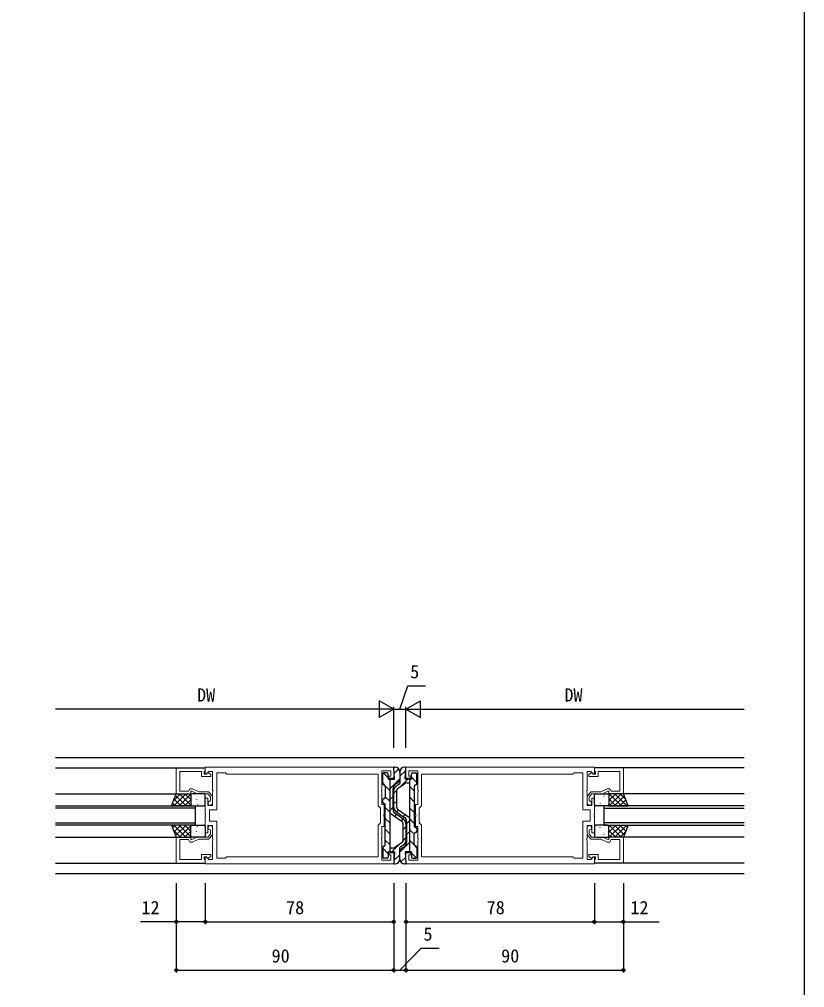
# Model space of a CAD drawing. Units: millimetres, scale not verified. Extents: x -437 to 438, y -681 to 679.
# Drawn here: x 113.4 to 438.3, y -157.7 to 243.1 of the extents above; entities that cross this region are included whole.
import ezdxf
from ezdxf.enums import TextEntityAlignment as Align

# ---------------------------------------------------------------- set-up
doc = ezdxf.new("R2010")
doc.units = ezdxf.units.MM
doc.header["$LTSCALE"] = 4
doc.layers.add('0-2_YKK_11', color=7, linetype='Continuous', lineweight=18)
for name, color, linetype in [('0-3_YKK_12', 2, 'Continuous'), ('0-4_YKK_13', 4, 'Continuous'), ('0-6_YKK_D', 6, 'Continuous'), ('0-7_YKK_ZWAK', 7, 'Continuous')]:
    doc.layers.add(name, color=color, linetype=linetype)
doc.styles.add('ＭＳ ゴシック', font='')
doc.styles.get('ＭＳ ゴシック').set_extended_font_data('MS Gothic')

msp = doc.modelspace()

# ---------------------------------------------------------------- linework, layer by layer
at = {"layer": '0-2_YKK_11'}
for p, q in [((199.2, -103.522), (261.8, -103.522)), ((342.4, -103.522), (279.8, -103.522))]:
    msp.add_line(p, q, dxfattribs=at)
for points in [[(178.3, -66.722), (190.3, -66.722), (190.3, -67.922), (190, -68.222), (189.8, -68.422), (189.8, -69.322), (190.75, -69.322), (191.25, -68.822), (191.561, -68.822), (192.6, -69.422), (192.6, -70.322), (188.8, -70.322), (188.8, -68.222), (179.8, -68.222), (179.8, -76.422), (183.3, -76.422), (183.877, -75.422), (185.022, -75.422), (187.595, -76.622), (191.65, -76.622), (193.3, -78.409), (193.3, -81.322)], [(192.25, -80.434), (192.5, -80.138), (192.5, -78.722), (191.3, -77.422), (186.945, -77.422), (184.8, -76.422), (184.3, -76.422), (184.3, -77.422), (178.3, -77.422), (178.3, -66.722)], [(190.3, -66.422), (268.3, -66.422), (268.3, -70.922), (266.3, -70.922), (266.3, -70.122), (267.1, -70.122), (267.1, -67.922), (263.3, -67.922), (263.3, -75.963), (263.18, -76.147), (263.18, -76.697), (263.3, -76.88), (263.3, -81.922), (264.3, -81.922), (264.3, -85.963), (264.18, -86.147), (264.18, -86.697), (264.3, -86.88), (264.3, -90.922), (263.3, -90.922), (263.3, -95.963), (263.18, -96.147), (263.18, -96.697), (263.3, -96.88), (263.3, -104.922), (267.1, -104.922), (267.1, -102.722), (266.3, -102.722), (266.3, -101.922), (268.3, -101.922), (268.3, -106.422), (190.3, -106.422), (190.3, -103.621), (190.67, -103.468), (191.824, -104.622), (193.3, -104.622), (193.3, -96.88), (193.42, -96.697), (193.42, -96.147), (193.3, -95.963)], [(193.3, -95.963), (193.3, -90.622), (191.3, -90.622), (191.3, -93.622), (190.3, -93.622), (190.3, -86.88), (190.42, -86.697), (190.42, -86.147), (190.3, -85.963), (190.3, -79.222), (191.3, -79.222), (191.3, -82.222), (193.3, -82.222), (193.3, -76.88), (193.42, -76.697), (193.42, -76.147), (193.3, -75.963), (193.3, -68.222), (191.824, -68.222), (190.67, -69.376), (190.3, -69.222), (190.3, -66.422)], [(351.3, -66.422), (273.3, -66.422), (273.3, -70.922), (275.3, -70.922), (275.3, -70.122), (274.5, -70.122), (274.5, -67.922), (278.3, -67.922), (278.3, -75.963), (278.42, -76.147), (278.42, -76.697), (278.3, -76.88), (278.3, -81.922), (277.3, -81.922), (277.3, -85.963), (277.42, -86.147), (277.42, -86.697), (277.3, -86.88), (277.3, -90.922), (278.3, -90.922), (278.3, -95.963), (278.42, -96.147), (278.42, -96.697), (278.3, -96.88), (278.3, -104.922), (274.5, -104.922), (274.5, -102.722), (275.3, -102.722), (275.3, -101.922), (273.3, -101.922), (273.3, -106.422), (351.3, -106.422), (351.3, -103.621), (350.93, -103.468), (349.776, -104.622), (348.3, -104.622), (348.3, -96.88), (348.18, -96.697), (348.18, -96.147), (348.3, -95.963)], [(348.3, -95.963), (348.3, -90.622), (350.3, -90.622), (350.3, -93.622), (351.3, -93.622), (351.3, -86.88), (351.18, -86.697), (351.18, -86.147), (351.3, -85.963), (351.3, -79.222), (350.3, -79.222), (350.3, -82.222), (348.3, -82.222), (348.3, -76.88), (348.18, -76.697), (348.18, -76.147), (348.3, -75.963), (348.3, -68.222), (349.776, -68.222), (350.93, -69.376), (351.3, -69.222), (351.3, -66.422)], [(363.3, -66.722), (351.3, -66.722), (351.3, -67.922), (351.6, -68.222), (351.8, -68.422), (351.8, -69.322), (350.85, -69.322), (350.35, -68.822), (350.039, -68.822), (349, -69.422), (349, -70.322), (352.8, -70.322), (352.8, -68.222), (361.8, -68.222), (361.8, -76.422), (358.3, -76.422), (357.723, -75.422), (356.578, -75.422), (354.005, -76.622), (349.95, -76.622), (348.3, -78.409), (348.3, -81.322)], [(349.35, -80.434), (349.1, -80.138), (349.1, -78.722), (350.3, -77.422), (354.655, -77.422), (356.8, -76.422), (357.3, -76.422), (357.3, -77.422), (363.3, -77.422), (363.3, -66.722)], [(178.3, -106.122), (190.3, -106.122), (190.3, -104.922), (190, -104.622), (189.8, -104.422), (189.8, -103.522), (190.75, -103.522), (191.25, -104.022), (191.561, -104.022), (192.6, -103.422), (192.6, -102.522), (188.8, -102.522), (188.8, -104.622), (179.8, -104.622), (179.8, -96.422), (183.3, -96.422), (183.877, -97.422), (185.022, -97.422), (187.595, -96.222), (191.65, -96.222), (193.3, -94.434), (193.3, -91.522)], [(363.3, -106.122), (351.3, -106.122), (351.3, -104.922), (351.6, -104.622), (351.8, -104.422), (351.8, -103.522), (350.85, -103.522), (350.35, -104.022), (350.039, -104.022), (349, -103.422), (349, -102.522), (352.8, -102.522), (352.8, -104.622), (361.8, -104.622), (361.8, -96.422), (358.3, -96.422), (357.723, -97.422), (356.578, -97.422), (354.005, -96.222), (349.95, -96.222), (348.3, -94.434), (348.3, -91.522)], [(192.25, -92.409), (192.5, -92.705), (192.5, -94.122), (191.3, -95.422), (186.945, -95.422), (184.8, -96.422), (184.3, -96.422), (184.3, -95.422), (178.3, -95.422), (178.3, -106.122)], [(349.35, -92.409), (349.1, -92.705), (349.1, -94.122), (350.3, -95.422), (354.655, -95.422), (356.8, -96.422), (357.3, -96.422), (357.3, -95.422), (363.3, -95.422), (363.3, -106.122)]]:
    msp.add_lwpolyline(points, dxfattribs=at)
for points in [[(261.8, -69.322), (199.2, -69.322), (198.6, -68.722), (195.1, -68.722), (195.1, -84.022), (192.1, -84.022), (192.1, -88.822), (195.1, -88.822), (195.1, -104.122), (198.6, -104.122), (199.2, -103.522), (261.8, -103.522), (261.8, -90.422), (262.8, -89.422), (262.8, -83.422), (261.8, -82.422)], [(342.4, -103.522), (279.8, -103.522), (279.8, -90.422), (278.8, -89.422), (278.8, -83.422), (279.8, -82.422), (279.8, -69.322), (342.4, -69.322), (343, -68.722), (346.5, -68.722), (346.5, -84.022), (349.5, -84.022), (349.5, -88.822), (346.5, -88.822), (346.5, -104.122), (343, -104.122)]]:
    msp.add_lwpolyline(points, close=True, dxfattribs=at)
for centre, start, end in [((192.4, -81.322), 99.59406, 0), ((349.2, -81.322), 180, 80.40594), ((192.4, -91.522), 360, 260.40594), ((349.2, -91.522), 279.59406, 180)]:
    msp.add_arc(centre, 0.9, start, end, dxfattribs=at)
at = {"layer": '0-3_YKK_12'}
for p, q in [((128.3, -62.422), (413.3, -62.422)), ((128.3, -66.722), (190.3, -66.722)), ((413.3, -66.722), (351.301, -66.722)), ((128.3, -77.422), (178.3, -77.422)), ((413.3, -77.422), (363.301, -77.422)), ((128.3, -82.422), (186.3, -82.422)), ((186.3, -83.422), (128.3, -83.422)), ((186.3, -90.422), (186.3, -82.422)), ((355.3, -90.422), (355.3, -82.422)), ((413.3, -82.422), (355.301, -82.422)), ((355.301, -83.422), (413.3, -83.422)), ((128.3, -89.422), (186.3, -89.422)), ((186.3, -90.422), (128.3, -90.422)), ((413.3, -89.422), (355.301, -89.422)), ((355.301, -90.422), (413.3, -90.422)), ((128.3, -95.422), (178.3, -95.422)), ((413.3, -95.422), (363.301, -95.422)), ((128.3, -106.122), (190.3, -106.122)), ((413.3, -106.122), (351.301, -106.122)), ((128.3, -110.422), (413.3, -110.422))]:
    msp.add_line(p, q, dxfattribs=at)
at = {"layer": '0-4_YKK_13'}
for p, q in [((268.451, -69.092), (270.365, -67.178)), ((268.6, -66.423), (268.8, -66.423)), ((273.236, -67.746), (270.801, -70.182)), ((273.001, -66.423), (272.801, -66.423)), ((273.001, -71.422), (273.3, -66.742)), ((263.7, -73.223), (263.7, -69.222)), ((263.925, -68.805), (266, -70.881)), ((265.501, -68.723), (264.201, -68.722)), ((266, -71.123), (266, -69.223)), ((266.542, -71.423), (266.8, -71.681)), ((266.8, -75.233), (270.8, -71.233)), ((266.8, -101.423), (266.8, -71.423)), ((270.8, -68.423), (270.8, -71.265)), ((270.801, -68.423), (270.801, -73.122)), ((274.05, -71.422), (271.107, -74.365)), ((275.301, -71.422), (273.001, -71.422)), ((274.8, -71.422), (274.8, -101.422)), ((275.6, -71.122), (275.6, -69.222)), ((277.9, -72.834), (275.6, -70.533)), ((276.1, -68.722), (277.4, -68.722)), ((277.9, -73.222), (277.9, -69.222)), ((263.7, -73.071), (264.355, -73.726)), ((264.3, -73.723), (264.2, -73.723)), ((264.797, -74.168), (266.8, -76.171)), ((264.8, -74.223), (264.8, -78.922)), ((268, -83.967), (268, -75.186)), ((268.301, -83.16), (268.301, -75.879)), ((269.501, -75.972), (268.301, -77.171)), ((269.792, -73.002), (269.008, -73.45)), ((269.177, -74.224), (270.801, -73.122)), ((269.501, -83.164), (269.501, -75.881)), ((269.851, -75.219), (272.72, -73.269)), ((273.844, -72.922), (274.8, -72.922)), ((276.8, -76.224), (274.8, -74.224)), ((276.8, -74.223), (276.8, -90.923)), ((277.3, -73.723), (277.4, -73.723)), ((180.038, -77.422), (177.141, -80.319)), ((182.283, -77.422), (177.283, -82.422)), ((180.116, -82.422), (177.39, -79.696)), ((182.361, -82.422), (178.032, -78.093)), ((184.3, -77.65), (179.528, -82.422)), ((184.3, -82.116), (179.606, -77.422)), ((184.3, -79.895), (181.773, -82.422)), ((184.3, -79.871), (181.851, -77.422)), ((184.3, -77.626), (184.096, -77.422)), ((184.3, -77.922), (184.3, -81.922)), ((189.8, -77.422), (184.8, -77.422)), ((184.882, -79.233), (184.874, -79.24)), ((185.951, -77.676), (185.927, -77.72)), ((186.685, -79.701), (186.661, -79.745)), ((187.52, -78.784), (187.431, -78.83)), ((188.575, -79.109), (188.551, -79.153)), ((189.069, -79.078), (189.062, -79.084)), ((190.3, -81.922), (190.3, -77.922)), ((263.7, -80.922), (263.7, -79.922)), ((264.3, -79.422), (264.2, -79.422)), ((264.8, -78.661), (266.8, -80.661)), ((266.8, -79.723), (268, -78.523)), ((276.8, -80.714), (274.8, -78.714)), ((351.3, -81.922), (351.3, -77.922)), ((351.8, -77.422), (356.8, -77.422)), ((352.581, -77.422), (352.574, -77.435)), ((353.03, -79.467), (353.006, -79.511)), ((353.018, -77.704), (353.01, -77.711)), ((355.038, -79.49), (355.03, -79.497)), ((355.222, -78.824), (355.198, -78.868)), ((355.333, -78.447), (355.245, -78.494)), ((357.112, -78.233), (357.088, -78.277)), ((360.134, -77.422), (357.3, -80.256)), ((357.889, -77.422), (357.3, -78.011)), ((357.3, -77.922), (357.3, -81.922)), ((360.212, -82.422), (357.3, -79.51)), ((362.379, -77.422), (357.379, -82.422)), ((362.457, -82.422), (357.457, -77.422)), ((363.678, -78.368), (359.624, -82.422)), ((364.702, -82.422), (359.702, -77.422)), ((364.32, -79.971), (361.87, -82.422)), ((364.202, -79.677), (361.947, -77.422)), ((177.871, -82.422), (176.749, -81.3)), ((184.3, -82.14), (184.019, -82.422)), ((184.8, -82.422), (189.8, -82.422)), ((185.227, -82.369), (185.203, -82.412)), ((186.604, -81.286), (186.596, -81.293)), ((187.117, -81.777), (187.093, -81.821)), ((189.309, -81.134), (189.285, -81.178)), ((264.2, -81.422), (264.3, -81.422)), ((264.8, -98.623), (264.8, -81.922)), ((264.8, -83.151), (266.8, -85.151)), ((266.8, -84.213), (268, -83.013)), ((269.501, -80.461), (268.301, -81.661)), ((270.313, -84.14), (269.451, -85.001)), ((269.851, -83.826), (274.8, -87.191)), ((276.8, -85.204), (274.8, -83.204)), ((351.573, -82.135), (351.549, -82.179)), ((356.8, -82.422), (351.8, -82.422)), ((352.572, -81.699), (352.565, -81.706)), ((353.764, -81.492), (353.74, -81.536)), ((355.654, -80.901), (355.63, -80.945)), ((356.76, -81.543), (356.752, -81.55)), ((357.967, -82.422), (357.3, -81.755)), ((364.961, -81.575), (364.115, -82.422)), ((264.8, -87.641), (266.8, -89.641)), ((271.749, -89.019), (266.8, -85.654)), ((268.615, -86.888), (269.475, -86.028)), ((272.423, -88.031), (268.876, -85.621)), ((269.177, -84.814), (272.724, -87.224)), ((271.288, -88.706), (272.149, -87.844)), ((272.985, -85.957), (272.125, -86.817)), ((276.8, -89.694), (274.8, -87.694)), ((177.871, -90.422), (176.749, -91.544)), ((182.283, -95.422), (177.283, -90.422)), ((180.116, -90.422), (177.39, -93.147)), ((182.361, -90.422), (178.032, -94.751)), ((184.3, -95.193), (179.528, -90.422)), ((184.3, -90.727), (179.606, -95.422)), ((184.3, -92.948), (181.773, -90.422)), ((184.3, -90.703), (184.019, -90.422)), ((184.3, -94.922), (184.3, -90.922)), ((184.8, -90.422), (189.8, -90.422)), ((185.227, -90.475), (185.203, -90.431)), ((186.604, -91.557), (186.596, -91.551)), ((187.117, -91.066), (187.093, -91.022)), ((189.309, -91.709), (189.285, -91.665)), ((190.3, -90.922), (190.3, -94.922)), ((264.8, -92.131), (266.8, -94.131)), ((272.1, -89.681), (272.1, -96.964)), ((272.1, -92.384), (273.3, -91.184)), ((273.3, -89.685), (273.3, -96.966)), ((274.8, -88.632), (273.6, -89.832)), ((273.6, -88.879), (273.6, -97.659)), ((277.401, -91.423), (277.3, -91.423)), ((277.901, -91.923), (277.901, -92.923)), ((351.3, -90.922), (351.3, -94.922)), ((351.573, -90.708), (351.549, -90.664)), ((356.8, -90.422), (351.8, -90.422)), ((352.572, -91.145), (352.565, -91.138)), ((353.764, -91.351), (353.74, -91.307)), ((355.654, -91.943), (355.63, -91.899)), ((356.76, -91.3), (356.752, -91.294)), ((360.212, -90.422), (357.3, -93.333)), ((357.967, -90.422), (357.3, -91.088)), ((357.3, -94.922), (357.3, -90.922)), ((362.379, -95.422), (357.379, -90.422)), ((362.457, -90.422), (357.457, -95.422)), ((363.678, -94.476), (359.624, -90.422)), ((364.702, -90.422), (359.702, -95.422)), ((364.32, -92.872), (361.87, -90.422)), ((364.961, -91.268), (364.115, -90.422)), ((180.038, -95.422), (177.141, -92.525)), ((184.3, -92.973), (181.851, -95.422)), ((184.3, -95.218), (184.096, -95.422)), ((184.493, -92.5), (184.469, -92.456)), ((189.8, -95.422), (184.8, -95.422)), ((184.882, -93.61), (184.874, -93.603)), ((185.951, -95.168), (185.927, -95.124)), ((186.685, -93.143), (186.661, -93.099)), ((187.52, -94.06), (187.431, -94.013)), ((188.575, -93.734), (188.551, -93.69)), ((189.069, -93.766), (189.062, -93.759)), ((272.1, -96.874), (273.3, -95.674)), ((274.8, -93.122), (273.6, -94.322)), ((276.8, -94.184), (274.8, -92.184)), ((276.8, -98.622), (276.8, -93.923)), ((277.3, -93.423), (277.401, -93.423)), ((351.8, -95.422), (356.8, -95.422)), ((352.581, -95.422), (352.574, -95.409)), ((353.03, -93.376), (353.006, -93.332)), ((353.018, -95.139), (353.01, -95.132)), ((355.038, -93.353), (355.03, -93.346)), ((355.222, -94.019), (355.198, -93.975)), ((355.333, -94.396), (355.245, -94.349)), ((357.112, -94.611), (357.088, -94.567)), ((360.134, -95.422), (357.3, -92.587)), ((357.889, -95.422), (357.3, -94.832)), ((364.202, -93.167), (361.947, -95.422)), ((263.7, -99.623), (263.7, -103.623)), ((263.7, -100.012), (266, -102.312)), ((264.3, -99.123), (264.2, -99.123)), ((264.8, -96.621), (266.8, -98.621)), ((267.756, -99.923), (266.8, -99.923)), ((267.551, -101.423), (270.493, -98.48)), ((271.75, -97.626), (268.881, -99.576)), ((274.8, -97.613), (270.8, -101.612)), ((272.423, -98.621), (270.8, -99.723)), ((270.8, -104.423), (270.8, -99.723)), ((271.808, -99.843), (272.592, -99.395)), ((276.803, -98.677), (274.8, -96.674)), ((277.9, -99.774), (277.245, -99.119)), ((277.3, -99.122), (277.4, -99.122)), ((277.9, -99.622), (277.9, -103.623)), ((265.5, -104.123), (264.2, -104.123)), ((266, -101.723), (266, -103.623)), ((266.3, -101.423), (268.6, -101.423)), ((268.6, -101.423), (268.3, -106.103)), ((268.365, -105.099), (270.8, -102.664)), ((270.8, -104.422), (270.8, -101.58)), ((273.149, -103.754), (271.235, -105.668)), ((275.058, -101.422), (274.8, -101.164)), ((275.6, -101.722), (275.6, -103.623)), ((277.676, -104.04), (275.6, -101.964)), ((276.1, -104.123), (277.4, -104.123)), ((268.6, -106.423), (268.8, -106.423)), ((273, -106.422), (272.8, -106.422))]:
    msp.add_line(p, q, dxfattribs=at)
for points in [[(266.3, -71.423), (268.6, -71.423), (268.301, -66.742)], [(275.3, -101.422), (273, -101.422), (273.3, -106.103)]]:
    msp.add_lwpolyline(points, dxfattribs=at)
for points in [[(176.3, -82.422), (178.3, -77.422), (184.3, -77.422), (184.3, -82.422)], [(365.3, -82.422), (363.3, -77.422), (357.3, -77.422), (357.3, -82.422)], [(176.3, -90.422), (178.3, -95.422), (184.3, -95.422), (184.3, -90.422)], [(365.3, -90.422), (363.3, -95.422), (357.3, -95.422), (357.3, -90.422)]]:
    msp.add_lwpolyline(points, close=True, dxfattribs=at)
for centre, radius, start, end in [((268.6, -66.723), 0.3, 89.99937, 183.65913), ((268.8, -68.423), 2, 359.99937, 89.99937), ((272.801, -68.423), 2, 89.99937, 179.99937), ((273.001, -66.723), 0.3, 356.33962, 89.99937), ((264.2, -69.222), 0.5, 89.99578, 179.99578), ((265.5, -69.223), 0.5, 359.99578, 89.99578), ((266.3, -71.123), 0.3, 179.99578, 269.99937), ((268.8, -71.265), 2, 299.74475, 359.99937), ((275.3, -71.122), 0.3, 269.99937, 0.00296), ((276.1, -69.222), 0.5, 90.00296, 180.00296), ((277.4, -69.222), 0.5, 0.00296, 90.00296), ((264.2, -73.223), 0.5, 179.99578, 269.99937), ((264.3, -74.223), 0.5, 359.99937, 89.99934), ((270, -75.186), 2, 119.74475, 179.99937), ((270.301, -75.879), 2, 124.16744, 180.00226), ((270.301, -75.881), 0.8, 124.21551, 180.00226), ((273.844, -74.922), 2, 89.99937, 124.21551), ((277.3, -74.223), 0.5, 89.99937, 179.99937), ((277.4, -73.223), 0.5, 269.99937, 0.00296), ((184.8, -77.922), 0.5, 90, 180), ((189.8, -77.922), 0.5, 0, 90), ((264.2, -79.922), 0.5, 89.99578, 179.99578), ((264.3, -78.922), 0.5, 269.99578, 359.99937), ((351.8, -77.922), 0.5, 90, 180), ((356.8, -77.922), 0.5, 0, 90), ((184.8, -81.922), 0.5, 180, 270), ((189.8, -81.922), 0.5, 270, 0), ((264.2, -80.922), 0.5, 179.99578, 269.99578), ((264.3, -81.922), 0.5, 359.99937, 89.97074), ((270, -83.967), 2, 179.99937, 235.81038), ((270.301, -83.16), 2, 180.00226, 235.81038), ((270.301, -83.164), 0.8, 180.00226, 235.78324), ((351.8, -81.922), 0.5, 180, 270), ((356.8, -81.922), 0.5, 270, 360), ((271.3, -89.685), 2, 0.00226, 55.81038), ((271.6, -88.879), 2, 359.99937, 55.81038), ((184.8, -90.922), 0.5, 90, 180), ((189.8, -90.922), 0.5, 0, 90), ((271.3, -89.681), 0.8, 0.00226, 55.78324), ((277.3, -90.923), 0.5, 179.99937, 269.97074), ((277.401, -91.923), 0.5, 359.99578, 89.99578), ((351.8, -90.922), 0.5, 90, 180), ((356.8, -90.922), 0.5, 0, 90), ((184.8, -94.922), 0.5, 180, 270), ((189.8, -94.922), 0.5, 270, 0), ((277.3, -93.923), 0.5, 89.99578, 179.99937), ((277.401, -92.923), 0.5, 269.99578, 359.99578), ((351.8, -94.922), 0.5, 180, 270), ((356.8, -94.922), 0.5, 270, 0), ((264.2, -99.623), 0.5, 89.99937, 180.00296), ((264.3, -98.623), 0.5, 269.99937, 359.99937), ((267.756, -97.923), 2, 269.99937, 304.21551), ((272.8, -101.58), 2, 119.74475, 179.99937), ((271.3, -96.964), 0.8, 304.21551, 0.00226), ((271.3, -96.966), 2, 304.16744, 0.00226), ((271.6, -97.659), 2, 299.74475, 359.99937), ((277.3, -98.622), 0.5, 179.99937, 269.99934), ((277.4, -99.622), 0.5, 359.99578, 89.99937), ((264.2, -103.623), 0.5, 180.00296, 270.00296), ((265.5, -103.623), 0.5, 270.00296, 0.00296), ((266.3, -101.723), 0.3, 89.99937, 180.00296), ((275.3, -101.722), 0.3, 359.99578, 89.99937), ((276.1, -103.623), 0.5, 179.99578, 269.99578), ((277.4, -103.623), 0.5, 269.99578, 359.99578), ((268.6, -106.123), 0.3, 176.33962, 269.99937), ((268.8, -104.423), 2, 269.99937, 359.99937), ((272.8, -104.422), 2, 179.99937, 269.99937), ((273, -106.122), 0.3, 269.99937, 3.65913)]:
    msp.add_arc(centre, radius, start, end, dxfattribs=at)
at = {"layer": '0-6_YKK_D'}
for p, q in [((268.299, -42.422), (262.237, -38.922)), ((262.237, -38.922), (262.237, -45.922)), ((273.3, -42.422), (279.362, -38.922)), ((279.362, -45.922), (279.362, -38.922)), ((261.299, -42.422), (128.3, -42.422)), ((268.299, -42.422), (256.174, -42.422)), ((268.299, -42.422), (262.237, -45.922)), ((268.299, -49.422), (268.299, -41.422)), ((268.299, -58.422), (268.299, -41.422)), ((268.299, -42.422), (273.3, -42.422)), ((273.3, -58.422), (273.3, -41.422)), ((273.3, -57.422), (273.3, -41.422)), ((273.3, -42.422), (279.362, -45.922)), ((273.3, -42.422), (285.424, -42.422)), ((280.3, -42.422), (413.3, -42.422)), ((178.3, -114.422), (178.3, -131.421)), ((178.3, -114.422), (178.3, -151.422)), ((190.3, -114.422), (190.3, -131.421)), ((190.3, -114.422), (190.3, -131.422)), ((268.299, -114.422), (268.299, -131.422)), ((268.299, -114.422), (268.299, -151.422)), ((268.3, -114.422), (268.3, -151.422)), ((273.3, -114.422), (273.3, -151.422)), ((273.3, -114.422), (273.3, -131.422)), ((273.3, -114.422), (273.3, -151.422)), ((351.3, -114.422), (351.3, -131.422)), ((351.3, -115.422), (351.3, -131.422)), ((363.3, -114.422), (363.3, -131.422)), ((363.3, -114.422), (363.3, -151.422)), ((190.3, -130.422), (268.299, -130.422)), ((273.3, -130.422), (351.3, -130.422)), ((178.3, -150.422), (268.3, -150.422)), ((268.299, -150.422), (273.3, -150.422)), ((273.3, -150.422), (363.3, -150.422))]:
    msp.add_line(p, q, dxfattribs=at)
for points in [[(270.799, -42.422), (274.135, -32.795), (281.481, -32.795)], [(190.3, -130.421), (178.3, -130.421), (163.545, -130.421)], [(351.3, -130.422), (363.3, -130.422), (378.055, -130.422)], [(270.799, -150.422), (279.665, -141.375), (287.011, -141.375)]]:
    msp.add_lwpolyline(points, dxfattribs=at)
for centre in [(178.3, -130.421), (190.3, -130.421), (190.3, -130.422), (268.299, -130.422), (273.3, -130.422), (351.3, -130.422), (351.3, -130.422), (363.3, -130.422), (178.3, -150.422), (268.299, -150.422), (268.3, -150.422), (273.3, -150.422), (273.3, -150.422), (363.3, -150.422)]:
    msp.add_circle(centre, 0.637, dxfattribs=at)
at = {"layer": '0-7_YKK_ZWAK'}
msp.add_lwpolyline([(-436.7, -681.2), (438.3, -681.2), (438.3, 643.8)], dxfattribs=at)

# ---------------------------------------------------------------- texts
at = {"layer": '0-6_YKK_D', "style": 'ＭＳ ゴシック'}
for s, p in [('5', (275.081, -31.295)), ('DW', (186.895, -40.922)), ('DW', (338.895, -40.922)), ('12', (163.895, -128.921)), ('78', (223.738, -128.922)), ('78', (306.739, -128.922)), ('12', (366.199, -128.922)), ('5', (280.611, -139.875)), ('90', (217.739, -148.922)), ('90', (312.739, -148.922))]:
    msp.add_text(s, height=5.499, dxfattribs=at).set_placement(p, align=Align.BOTTOM_LEFT)

doc.saveas('drawing.dxf')
